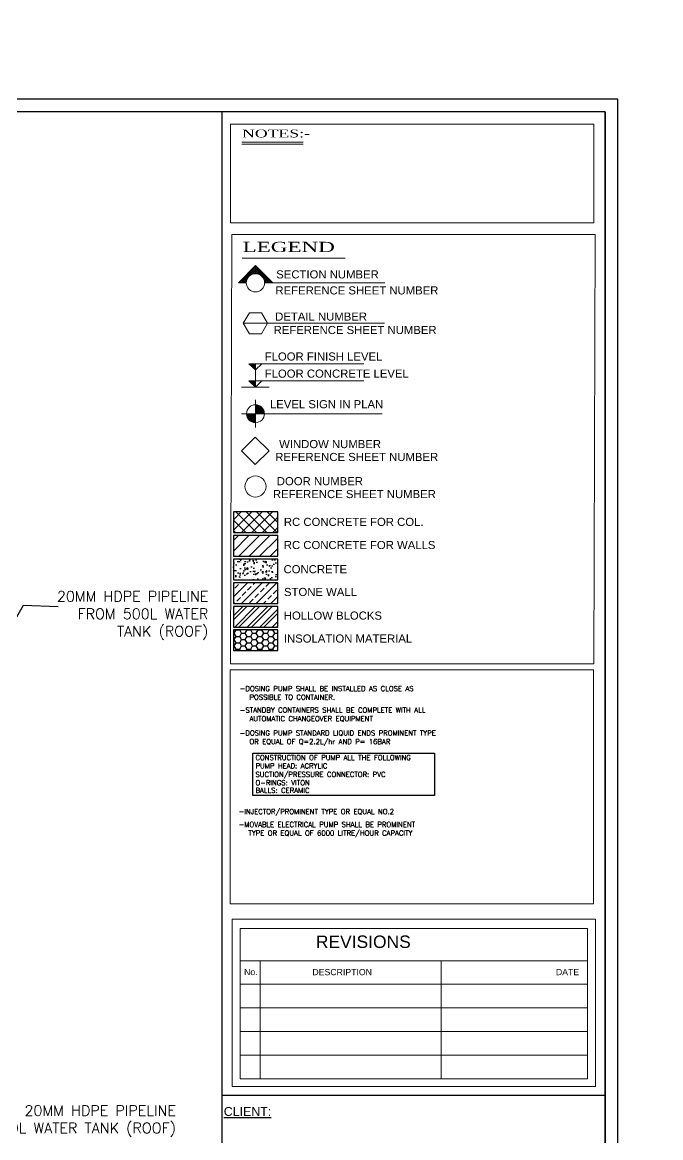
# Model space of a CAD drawing. Header units: inches. Extents: x 191440 to 383551, y 141411 to 284946.
# Drawn here: x 191690.6 to 191705.87, y 141505.81 to 141532.5 of the extents above; entities that cross this region are included whole.
import ezdxf
from ezdxf.enums import TextEntityAlignment as Align

# ---------------------------------------------------------------- set-up
doc = ezdxf.new("R2010")
doc.units = ezdxf.units.IN
doc.header["$MEASUREMENT"] = 0
for name, color, linetype in [('HEAD', 5, 'Continuous'), ('I - Outline', 60, 'Continuous'), ('Sanitary', 6, 'Continuous'), ('VP', 7, 'Continuous')]:
    doc.layers.add(name, color=color, linetype=linetype)
doc.styles.add('ROMANS', font='romans', dxfattribs={"height": 1})
doc.styles.add('ROMANT', font='romantic.ttf', dxfattribs={"height": 20})
doc.styles.add('STYLE7', font='swissi.ttf')
doc.dimstyles.new('osama', dxfattribs={"dimtxt": 50, "dimasz": 45, "dimexe": 0.18, "dimexo": 0.0625, "dimgap": 0.2, "dimtad": 0, "dimdec": 0, "dimzin": 0, "dimdsep": 46, "dimtxsty": 'ROMANS', "dimcen": 0, "dimse1": 1, "dimse2": 1, "dimclrd": 3, "dimclre": 3, "dimclrt": 5, "dimadec": 0, "dimazin": 0, "dimtfac": 0.6, "dimtdec": 0, "dimtmove": 2, "dimatfit": 3, "dimfxl": 1, "dimtolj": 1, "dimtzin": 0, "dimarcsym": 0})

msp = doc.modelspace()

# ---------------------------------------------------------------- hatches: boundary and pattern name
at = {"layer": 'I - Outline'}
h = msp.add_hatch(dxfattribs=at)
h.set_pattern_fill('ANSI37', color=8, scale=1.411978)
h.set_pattern_definition([(45, (190793.32557, 141493.88515), (-0.124802422, 0.124802422), []), (135, (190793.32557, 141493.88515), (-0.124802422, -0.124802422), [])])
h.paths.add_polyline_path([(191696.70924, 141520.78334), (191695.65025, 141520.78334), (191695.65025, 141520.28915), (191696.70924, 141520.28915)])
h = msp.add_hatch(dxfattribs=at)
h.set_pattern_fill('ANSI31', color=8, scale=1.411978)
h.set_pattern_definition([(45, (190793.32557, 141493.88515), (-0.124802422, 0.124802422), [])])
h.paths.add_polyline_path([(191696.70924, 141519.72436), (191696.70924, 141520.21855), (191695.65025, 141520.21855), (191695.65025, 141519.72436)])
h = msp.add_hatch(dxfattribs=at)
h.set_pattern_fill('AR-CONC', color=8, scale=0.042359)
h.set_pattern_definition([(50, (190793.32557, 141493.88515), (0.30382673, -0.026581394), [0.03176951, -0.34946461]), (355, (190793.32557, 141493.88515), (-0.05877416, 0.31862367), [0.02541561, -0.27957169]), (100.451444, (190793.3509, 141493.88294), (0.24505257, 0.29204228), [0.02699993, -0.29699922]), (46.1842, (190793.32557, 141493.96987), (0.45207645, -0.07011289), [0.04765426, -0.52419691]), (96.635635, (190793.36324, 141493.96403), (0.3959167, 0.41263027), [0.04049992, -0.44549908]), (351.184164, (190793.32557, 141493.96987), (0.3959167, 0.41263027), [0.03812341, -0.41935753]), (21, (190793.36793, 141493.9487), (0.25284593, -0.17054673), [0.03176951, -0.34946461]), (326, (190793.36793, 141493.9487), (0.10306678, 0.30716882), [0.02541561, -0.27957169]), (71.451445, (190793.389, 141493.93448), (0.35591271, 0.13662209), [0.02699993, -0.29699922]), (37.5, (190793.32557, 141493.88515), (0.005150835, 0.141011662), [0, -0.27618294, 0, -0.283807623, 0, -0.28063067]), (7.5, (190793.32557, 141493.88515), (0.111434537, 0.167070224), [0, -0.161812704, 0, -0.269829038, 0, -0.10695735]), (327.5, (190793.23111, 141493.88515), (0.226123696, -0.009554096), [0, -0.105898367, 0, -0.330402904, 0, -0.438419238]), (317.5, (190793.18875, 141493.88515), (0.24703385, 0.042403816), [0, -0.137667877, 0, -0.219421416, 0, -0.3113412])])
h.paths.add_polyline_path([(191696.70924, 141519.65376), (191695.65025, 141519.65376), (191695.65025, 141519.15957), (191696.70924, 141519.15957)])
h = msp.add_hatch(dxfattribs=at)
h.set_pattern_fill('ANSI33', color=8, scale=0.988385)
h.set_pattern_definition([(45, (190793.32557, 141493.88515), (-0.17472339, 0.17472339), []), (45, (190793.5003, 141493.88515), (-0.17472339, 0.17472339), [0.123548094, -0.061774047])])
h.paths.add_polyline_path([(191696.70924, 141519.08897), (191695.65025, 141519.08897), (191695.65025, 141518.59477), (191696.70924, 141518.59477)])
h = msp.add_hatch(dxfattribs=at)
h.set_pattern_fill('ANSI32', color=8, scale=0.564791)
h.set_pattern_definition([(45, (190793.32557, 141493.88515), (-0.149762906, 0.149762906), []), (45, (190793.42541, 141493.88515), (-0.149762906, 0.149762906), [])])
h.paths.add_polyline_path([(191696.70924, 141518.52417), (191695.65025, 141518.52417), (191695.65025, 141518.02998), (191696.70924, 141518.02998)])
h = msp.add_hatch(dxfattribs=at)
h.set_pattern_fill('HONEY', color=8, scale=0.705989)
h.set_pattern_definition([(0, (190793.32557, 141493.885155), (0.132372958, 0.076425563), [0.088248639, -0.176497278]), (120, (190793.32557, 141493.885155), (-0.132372958, 0.076425563), [0.088248639, -0.176497278]), (60, (190793.32557, 141493.885155), (0, 0.152851126), [-0.176497278, 0.088248639])])
h.paths.add_polyline_path([(191696.70924, 141517.95938), (191695.65025, 141517.95938), (191695.65025, 141517.46519), (191696.70924, 141517.46519)])

# ---------------------------------------------------------------- linework, layer by layer
msp.add_lwpolyline([(191704.84572, 141530.6544), (191647.34572, 141530.6544), (191647.34572, 141491.1544), (191704.84572, 141491.1544), (191704.84572, 141530.6544)])
for points in [[(191704.54572, 141530.3544), (191647.64572, 141530.3544), (191647.64572, 141491.4544), (191704.54572, 141491.4544)], [(191696.11592, 141515.01661), (191700.45941, 141515.01661), (191700.45941, 141514.00169), (191696.11592, 141514.00169)]]:
    msp.add_lwpolyline(points, close=True)
at = {"layer": 'I - Outline', "color": 7}
for p, q in [((191695.38213, 141491.4544), (191695.38273, 141530.35427)), ((191704.54572, 141530.3544), (191704.54572, 141491.4544)), ((191704.55251, 141506.82607), (191695.38165, 141506.82595))]:
    msp.add_line(p, q, dxfattribs=at)
at = {"layer": 'I - Outline', "color": 8, "lineweight": 0}
for p, q in [((191695.58249, 141527.70198), (191695.58273, 141530.06056)), ((191695.58273, 141530.06056), (191704.27464, 141530.06067)), ((191704.27464, 141530.06067), (191704.27441, 141527.70209)), ((191695.85212, 141529.6249), (191697.31514, 141529.62493)), ((191695.85212, 141529.57674), (191697.31514, 141529.57677)), ((191704.27441, 141527.70209), (191695.58249, 141527.70198)), ((191695.58268, 141517.14927), (191695.61083, 141527.41958)), ((191695.61083, 141527.41958), (191704.30275, 141527.4197)), ((191704.30275, 141527.4197), (191704.2746, 141517.14939)), ((191695.86205, 141526.85485), (191698.32482, 141526.85489)), ((191695.96925, 141526.33097), (191695.9021, 141526.39812)), ((191695.98296, 141526.36401), (191695.92548, 141526.42149)), ((191696.0008, 141526.39292), (191695.94885, 141526.44486)), ((191696.02233, 141526.41813), (191695.97222, 141526.46824)), ((191696.04742, 141526.43979), (191695.99559, 141526.49161)), ((191696.07619, 141526.45776), (191696.01897, 141526.51498)), ((191696.10907, 141526.47162), (191696.04234, 141526.53835)), ((191696.14702, 141526.48042), (191696.06571, 141526.56173)), ((191696.07686, 141526.45811), (191696.17717, 141526.55843)), ((191696.14573, 141526.48024), (191696.17717, 141526.51169)), ((191696.25143, 141526.4695), (191696.17717, 141526.54376)), ((191696.19219, 141526.482), (191696.17717, 141526.49701)), ((191696.23398, 141526.475), (191696.30854, 141526.54956)), ((191696.26832, 141526.46259), (191696.33191, 141526.52619)), ((191696.29831, 141526.44584), (191696.35528, 141526.50282)), ((191696.32453, 141526.42532), (191696.37866, 141526.47944)), ((191696.34718, 141526.40122), (191696.40203, 141526.45607)), ((191696.36622, 141526.37351), (191696.4254, 141526.4327)), ((191696.38129, 141526.34184), (191696.44878, 141526.40933)), ((191695.95876, 141526.26409), (191695.76808, 141526.26409)), ((191695.80241, 141526.26409), (191695.78524, 141526.28125)), ((191695.84915, 141526.26409), (191695.80862, 141526.30462)), ((191695.8959, 141526.26409), (191695.83199, 141526.328)), ((191695.94264, 141526.26409), (191695.85536, 141526.35137)), ((191695.96066, 141526.29282), (191695.87873, 141526.37474)), ((191695.88284, 141526.26409), (191695.98316, 141526.36441)), ((191695.92959, 141526.26409), (191695.96104, 141526.29554)), ((191696.45684, 141526.2641), (191696.38259, 141526.33835)), ((191696.39165, 141526.30545), (191696.47215, 141526.38595)), ((191696.4101, 141526.2641), (191696.39508, 141526.27912)), ((191699.26943, 141526.26415), (191696.3956, 141526.2641)), ((191696.39704, 141526.2641), (191696.49552, 141526.36258)), ((191696.44379, 141526.2641), (191696.5189, 141526.33921)), ((191696.49053, 141526.2641), (191696.54227, 141526.31584)), ((191696.53728, 141526.2641), (191696.56564, 141526.29247)), ((191696.58403, 141526.2641), (191696.58902, 141526.26909)), ((191696.03133, 141525.54929), (191695.88548, 141525.29665)), ((191696.32305, 141525.54929), (191696.03133, 141525.54929)), ((191696.46892, 141525.29666), (191696.32305, 141525.54929)), ((191699.26025, 141525.29671), (191695.88548, 141525.29665)), ((191695.88548, 141525.29665), (191696.03134, 141525.04401)), ((191696.32306, 141525.04402), (191696.46892, 141525.29666)), ((191696.03134, 141525.04401), (191696.32306, 141525.04402)), ((191696.02085, 141524.32852), (191698.76927, 141524.32857)), ((191696.17722, 141524.17848), (191696.02085, 141524.32852)), ((191696.02821, 141524.32145), (191696.03527, 141524.32852)), ((191696.03616, 141524.31382), (191696.05085, 141524.32852)), ((191696.04411, 141524.30619), (191696.06643, 141524.32852)), ((191696.05206, 141524.29856), (191696.08202, 141524.32852)), ((191696.06002, 141524.29093), (191696.0976, 141524.32852)), ((191696.06797, 141524.2833), (191696.11318, 141524.32852)), ((191696.07592, 141524.27567), (191696.12876, 141524.32852)), ((191696.08387, 141524.26804), (191696.14434, 141524.32852)), ((191696.09182, 141524.26041), (191696.15993, 141524.32852)), ((191696.09977, 141524.25278), (191696.17551, 141524.32852)), ((191696.10773, 141524.24515), (191696.17722, 141524.31465)), ((191696.11568, 141524.23752), (191696.17722, 141524.29906)), ((191696.12363, 141524.22989), (191696.17722, 141524.28348)), ((191696.13158, 141524.22226), (191696.17722, 141524.2679)), ((191696.17722, 141524.32852), (191696.17723, 141523.76693)), ((191696.17722, 141524.17848), (191696.33359, 141524.32852)), ((191696.13953, 141524.21463), (191696.17722, 141524.25232)), ((191696.14749, 141524.20701), (191696.17722, 141524.23674)), ((191696.15544, 141524.19938), (191696.17722, 141524.22116)), ((191696.16339, 141524.19175), (191696.17722, 141524.20557)), ((191696.17134, 141524.18412), (191696.17722, 141524.18999)), ((191695.84617, 141523.76692), (191696.50828, 141523.76693)), ((191696.02085, 141523.91697), (191698.76928, 141523.91702)), ((191696.17723, 141523.76693), (191696.02085, 141523.91697)), ((191696.02494, 141523.91305), (191696.02886, 141523.91697)), ((191696.03289, 141523.90542), (191696.04444, 141523.91697)), ((191696.04084, 141523.89779), (191696.06002, 141523.91697)), ((191696.04879, 141523.89016), (191696.0756, 141523.91697)), ((191696.05675, 141523.88253), (191696.09119, 141523.91697)), ((191696.0647, 141523.8749), (191696.10677, 141523.91697)), ((191696.07265, 141523.86727), (191696.12235, 141523.91697)), ((191696.0806, 141523.85964), (191696.13793, 141523.91697)), ((191696.08855, 141523.85201), (191696.15351, 141523.91697)), ((191696.09651, 141523.84438), (191696.16909, 141523.91697)), ((191696.10446, 141523.83675), (191696.17722, 141523.90952)), ((191696.11241, 141523.82912), (191696.17722, 141523.89394)), ((191696.12036, 141523.82149), (191696.17722, 141523.87836)), ((191696.12831, 141523.81386), (191696.17722, 141523.86277)), ((191696.13627, 141523.80623), (191696.17723, 141523.84719)), ((191696.14422, 141523.7986), (191696.17723, 141523.83161)), ((191696.15217, 141523.79097), (191696.17723, 141523.81603)), ((191696.16012, 141523.78334), (191696.17723, 141523.80045)), ((191696.16807, 141523.77571), (191696.17723, 141523.78486)), ((191696.17603, 141523.76808), (191696.17723, 141523.76928)), ((191696.17723, 141523.76693), (191696.33359, 141523.91697)), ((191696.17723, 141523.46352), (191696.17725, 141522.8014)), ((191696.17723, 141523.33299), (191696.19084, 141523.3466)), ((191696.17724, 141523.31741), (191696.20505, 141523.34522)), ((191696.17724, 141523.30183), (191696.21844, 141523.34304)), ((191696.17724, 141523.28625), (191696.23114, 141523.34015)), ((191696.17724, 141523.27066), (191696.24321, 141523.33664)), ((191696.17724, 141523.25508), (191696.25471, 141523.33256)), ((191696.17724, 141523.2395), (191696.26569, 141523.32795)), ((191696.17724, 141523.22392), (191696.27618, 141523.32286)), ((191696.17724, 141523.20834), (191696.2862, 141523.31731)), ((191696.17724, 141523.19275), (191696.29579, 141523.31131)), ((191696.17724, 141523.17717), (191696.30495, 141523.30489)), ((191696.17724, 141523.16159), (191696.31369, 141523.29805)), ((191696.17724, 141523.14601), (191696.32204, 141523.29081)), ((191696.17927, 141523.13246), (191696.32997, 141523.28317)), ((191696.19485, 141523.13246), (191696.33751, 141523.27513)), ((191696.21043, 141523.13246), (191696.34465, 141523.26668)), ((191696.22602, 141523.13246), (191696.35138, 141523.25783)), ((191696.2416, 141523.13246), (191696.35769, 141523.24856)), ((191696.25718, 141523.13246), (191696.36357, 141523.23886)), ((191696.27276, 141523.13246), (191696.36901, 141523.22871)), ((191696.28834, 141523.13246), (191696.37398, 141523.2181)), ((191696.30392, 141523.13246), (191696.37845, 141523.20699)), ((191696.31951, 141523.13246), (191696.38239, 141523.19535)), ((191695.84618, 141523.13245), (191699.21185, 141523.13252)), ((191695.9631, 141523.11885), (191695.97671, 141523.13245)), ((191695.96448, 141523.10464), (191695.99229, 141523.13246)), ((191695.96666, 141523.09124), (191696.00787, 141523.13246)), ((191695.96955, 141523.07855), (191696.02345, 141523.13246)), ((191695.97306, 141523.06648), (191696.03903, 141523.13246)), ((191695.97714, 141523.05498), (191696.05462, 141523.13246)), ((191695.98175, 141523.044), (191696.0702, 141523.13246)), ((191695.98684, 141523.03351), (191696.08578, 141523.13246)), ((191695.9924, 141523.02349), (191696.10136, 141523.13246)), ((191695.99839, 141523.0139), (191696.11694, 141523.13246)), ((191696.00481, 141523.00474), (191696.13252, 141523.13246)), ((191696.01165, 141522.996), (191696.14811, 141523.13246)), ((191696.01889, 141522.98766), (191696.16369, 141523.13246)), ((191696.02653, 141522.97972), (191696.17724, 141523.13043)), ((191696.03458, 141522.97218), (191696.17724, 141523.11485)), ((191696.04302, 141522.96504), (191696.17724, 141523.09926)), ((191696.05188, 141522.95831), (191696.17724, 141523.08368)), ((191696.06115, 141522.952), (191696.17724, 141523.0681)), ((191696.07085, 141522.94612), (191696.17724, 141523.05252)), ((191696.08099, 141522.94068), (191696.17724, 141523.03694)), ((191696.0916, 141522.93571), (191696.17724, 141523.02135)), ((191696.10271, 141522.93124), (191696.17724, 141523.00577)), ((191696.11436, 141522.92731), (191696.17724, 141522.99019)), ((191696.12658, 141522.92395), (191696.17724, 141522.97461)), ((191696.13945, 141522.92124), (191696.17724, 141522.95903)), ((191696.15305, 141522.91925), (191696.17724, 141522.94345)), ((191696.16749, 141522.91811), (191696.17724, 141522.92786)), ((191696.33509, 141523.13246), (191696.38575, 141523.18312)), ((191696.35067, 141523.13246), (191696.38846, 141523.17025)), ((191696.36625, 141523.13246), (191696.39044, 141523.15665)), ((191696.38183, 141523.13246), (191696.39159, 141523.14222)), ((191696.17381, 141522.56978), (191695.8462, 141522.24216)), ((191696.50143, 141522.24217), (191696.17381, 141522.56978)), ((191695.8462, 141522.24216), (191696.17382, 141521.91455)), ((191696.17382, 141521.91455), (191696.50143, 141522.24217)), ((191704.2746, 141517.14939), (191695.58268, 141517.14927)), ((191695.57369, 141517.0026), (191704.26561, 141517.00271)), ((191695.57379, 141511.40632), (191695.57369, 141517.0026)), ((191704.26561, 141517.00271), (191704.26571, 141511.40644)), ((191704.26571, 141511.40644), (191695.57379, 141511.40632)), ((191695.62104, 141511.04409), (191704.31296, 141511.0442)), ((191695.62112, 141507.03966), (191695.62104, 141511.04409)), ((191704.31296, 141511.0442), (191704.31304, 141507.03978)), ((191695.81067, 141510.82007), (191704.12334, 141510.82018)), ((191695.81074, 141507.2237), (191695.81067, 141510.82007)), ((191704.12334, 141510.82018), (191704.12341, 141507.22381)), ((191695.81068, 141510.04917), (191704.12335, 141510.04928)), ((191696.28684, 141510.04918), (191696.28689, 141507.22371)), ((191700.61561, 141510.04927), (191700.61566, 141507.2238)), ((191695.81069, 141509.48408), (191704.12337, 141509.48419)), ((191695.8107, 141508.91899), (191704.12338, 141508.9191)), ((191695.81071, 141508.35389), (191704.12339, 141508.354)), ((191695.81073, 141507.7888), (191704.1234, 141507.78891)), ((191704.12341, 141507.22381), (191695.81074, 141507.2237)), ((191704.31304, 141507.03978), (191695.62112, 141507.03966))]:
    msp.add_line(p, q, dxfattribs=at)
at = {"layer": 'I - Outline', "color": 8}
for p, q in [((191695.76808, 141526.26409), (191696.18104, 141526.67706)), ((191696.17717, 141526.48251), (191696.17717, 141526.67319)), ((191696.17717, 141526.65192), (191696.19167, 141526.66642)), ((191696.59401, 141526.2641), (191696.18104, 141526.67706)), ((191695.78935, 141526.26409), (191696.17717, 141526.65192)), ((191695.8361, 141526.26409), (191696.17717, 141526.60518)), ((191696.17717, 141526.49701), (191696.08908, 141526.5851)), ((191696.17717, 141526.54376), (191696.11246, 141526.60847)), ((191696.17717, 141526.5905), (191696.13583, 141526.63185)), ((191696.17717, 141526.63725), (191696.1592, 141526.65522)), ((191696.17717, 141526.60518), (191696.21504, 141526.64305)), ((191696.55033, 141526.2641), (191696.17717, 141526.63725)), ((191696.17717, 141526.55843), (191696.23842, 141526.61968)), ((191696.17717, 141526.51169), (191696.26179, 141526.59631)), ((191696.50359, 141526.2641), (191696.17717, 141526.5905)), ((191696.19409, 141526.48186), (191696.28516, 141526.57293))]:
    msp.add_line(p, q, dxfattribs=at)
for points in [[(191696.70924, 141520.78334), (191695.65025, 141520.78334), (191695.65025, 141520.28915), (191696.70924, 141520.28915)], [(191696.70924, 141520.21855), (191695.65025, 141520.21855), (191695.65025, 141519.72436), (191696.70924, 141519.72436)], [(191696.70924, 141519.65376), (191695.65025, 141519.65376), (191695.65025, 141519.15957), (191696.70924, 141519.15957)], [(191696.70924, 141519.08897), (191695.65025, 141519.08897), (191695.65025, 141518.59477), (191696.70924, 141518.59477)], [(191696.70924, 141518.52417), (191695.65025, 141518.52417), (191695.65025, 141518.02998), (191696.70924, 141518.02998)], [(191696.70924, 141517.95938), (191695.65025, 141517.95938), (191695.65025, 141517.46519), (191696.70924, 141517.46519)]]:
    msp.add_lwpolyline(points, close=True, dxfattribs=at)
at = {"layer": 'I - Outline', "color": 8, "lineweight": 0}
for centre, radius in [((191696.17718, 141526.26409), 0.21842), ((191696.17724, 141523.13246), 0.21457), ((191696.17727, 141521.39197), 0.25338)]:
    msp.add_circle(centre, radius, dxfattribs=at)
at = {"layer": 'VP', "color": 252}
for p, q in [((191690.62393, 141518.54734, 678.405), (191690.23527, 141517.87592)), ((191690.62002, 141518.55182, 678.405), (191691.46123, 141518.52187, 678.405))]:
    msp.add_line(p, q, dxfattribs=at)

# ---------------------------------------------------------------- texts
at = {"color": 7, "char_height": 0.25, "attachment_point": 3, "style": 'ROMANS'}
for s, insert in [('\\A1;20MM HDPE PIPELINE\\PFROM 500L WATER \\PTANK (ROOF)', (191695.05016, 141518.88796, 678.405)), ('\\A1;20MM HDPE PIPELINE\\PUP TO 500L WATER TANK (ROOF)', (191694.27445, 141506.58868))]:
    msp.add_mtext(s, dxfattribs=dict(at, insert=insert))
at = {"layer": 'HEAD', "color": 7, "style": 'ROMANS'}
for s, p in [(' -DOSING PUMP SHALL BE INSTALLED AS CLOSE AS ', (191695.71989, 141516.49663)), ('POSSIBLE TO CONTAINER.', (191696.03397, 141516.29137)), (' -STANDBY CONTAINERS SHALL BE COMPLETE WITH ALL ', (191695.71989, 141515.9822)), ('AUTOMATIC CHANGEOVER EQUIPMENT', (191696.03397, 141515.77694)), (' -DOSING PUMP STANDARD LIQUID ENDS PROMINENT TYPE ', (191695.71989, 141515.43526)), ('OR EQUAL OF Q=2.2L/hr AND P= 16BAR', (191696.03397, 141515.23)), ('CONSTRUCTION OF PUMP ALL THE FOLLOWING', (191696.17772, 141514.8486)), ('PUMP HEAD: ACRYLIC', (191696.17772, 141514.64914)), ('SUCTION/PRESSURE CONNECTOR: PVC', (191696.17772, 141514.44381)), ('O-RINGS: VITON', (191696.17772, 141514.24434)), ('BALLS: CERAMIC', (191696.17772, 141514.06248)), (' -INJECTOR/PROMINENT TYPE OR EQUAL NO.2', (191695.69338, 141513.5555)), (' -MOVABLE ELECTRICAL PUMP SHALL BE PROMINENT ', (191695.69338, 141513.24636)), ('TYPE OR EQUAL OF 6000 LITRE/HOUR CAPACITY', (191696.00745, 141513.0411))]:
    msp.add_text(s, height=0.1202344, dxfattribs=at).set_placement(p)
at = {"layer": 'I - Outline', "color": 7, "style": 'ROMANT', "width": 1.5}
for s, height, p in [('NOTES:-', 0.187366, (191695.85547, 141529.74153)), ('LEGEND', 0.243576, (191695.86943, 141527.0005))]:
    msp.add_text(s, height=height, rotation=0.001094, dxfattribs=at).set_placement(p)
at = {"layer": 'I - Outline', "color": 8, "lineweight": 0, "style": 'STYLE7'}
for s, height, p in [('SECTION NUMBER', 0.1939171, (191696.67358, 141526.36869)), ('REFERENCE SHEET NUMBER', 0.1939171, (191696.65545, 141525.98548)), ('DETAIL NUMBER', 0.1939171, (191696.64851, 141525.35959)), ('REFERENCE SHEET NUMBER', 0.1939171, (191696.61223, 141525.03822)), ('FLOOR FINISH LEVEL', 0.1939171, (191696.39845, 141524.40453)), ('FLOOR CONCRETE LEVEL', 0.1939171, (191696.39866, 141523.99454)), ('LEVEL SIGN IN PLAN', 0.1939171, (191696.52347, 141523.26317)), ('WINDOW NUMBER', 0.1939171, (191696.74349, 141522.30957)), ('REFERENCE SHEET NUMBER', 0.1939171, (191696.65055, 141522.00103)), ('DOOR NUMBER', 0.1939171, (191696.68767, 141521.42204)), ('REFERENCE SHEET NUMBER', 0.1939171, (191696.59472, 141521.1135)), ('RC CONCRETE FOR COL.', 0.1939171, (191696.85759, 141520.44797)), ('RC CONCRETE FOR WALLS', 0.1939171, (191696.85517, 141519.89488)), ('CONCRETE', 0.193917, (191696.84929, 141519.31612)), ('STONE WALL', 0.193917, (191696.85928, 141518.77165)), ('HOLLOW BLOCKS', 0.1939171, (191696.85601, 141518.20684)), ('INSOLATION MATERIAL', 0.1939171, (191696.85602, 141517.65789))]:
    msp.add_text(s, height=height, rotation=0.001094, dxfattribs=at).set_placement(p)
at = {"layer": 'I - Outline', "color": 4, "style": 'STYLE7'}
for s, height, p in [('REVISIONS', 0.298334, (191697.62273, 141510.35247)), ('No.', 0.149167, (191695.9049, 141509.70373)), ('DESCRIPTION', 0.149167, (191697.53957, 141509.70184)), ('DATE', 0.149167, (191703.36448, 141509.70205))]:
    msp.add_text(s, height=height, rotation=0.001094, dxfattribs=at).set_placement(p)
msp.add_text('%%UCLIENT:', height=0.211797, rotation=0.001094, dxfattribs=at).set_placement((191695.98716, 141506.33642), align=Align.CENTER)

# ---------------------------------------------------------------- leaders
at = {"layer": 'Sanitary', "ltscale": 0.5}
for points in [[(191657.66913, 141520.21779), (191658.11744, 141520.51917), (191658.57954, 141520.46732)], [(191653.4749, 141520.58474), (191653.79451, 141519.51639), (191654.25774, 141519.47586)]]:
    msp.add_leader(points, dimstyle='osama', override={"dimasz": 100, "dimgap": 0.09}, dxfattribs=at)
at = {"layer": 'VP', "color": 252}
msp.add_leader([(191676.09213, 141510.39436), (191676.70886, 141508.74881), (191677.08854, 141508.71559)], dimstyle='osama', override={"dimasz": 100, "dimgap": 0.09}, dxfattribs=at)

doc.saveas('drawing.dxf')
